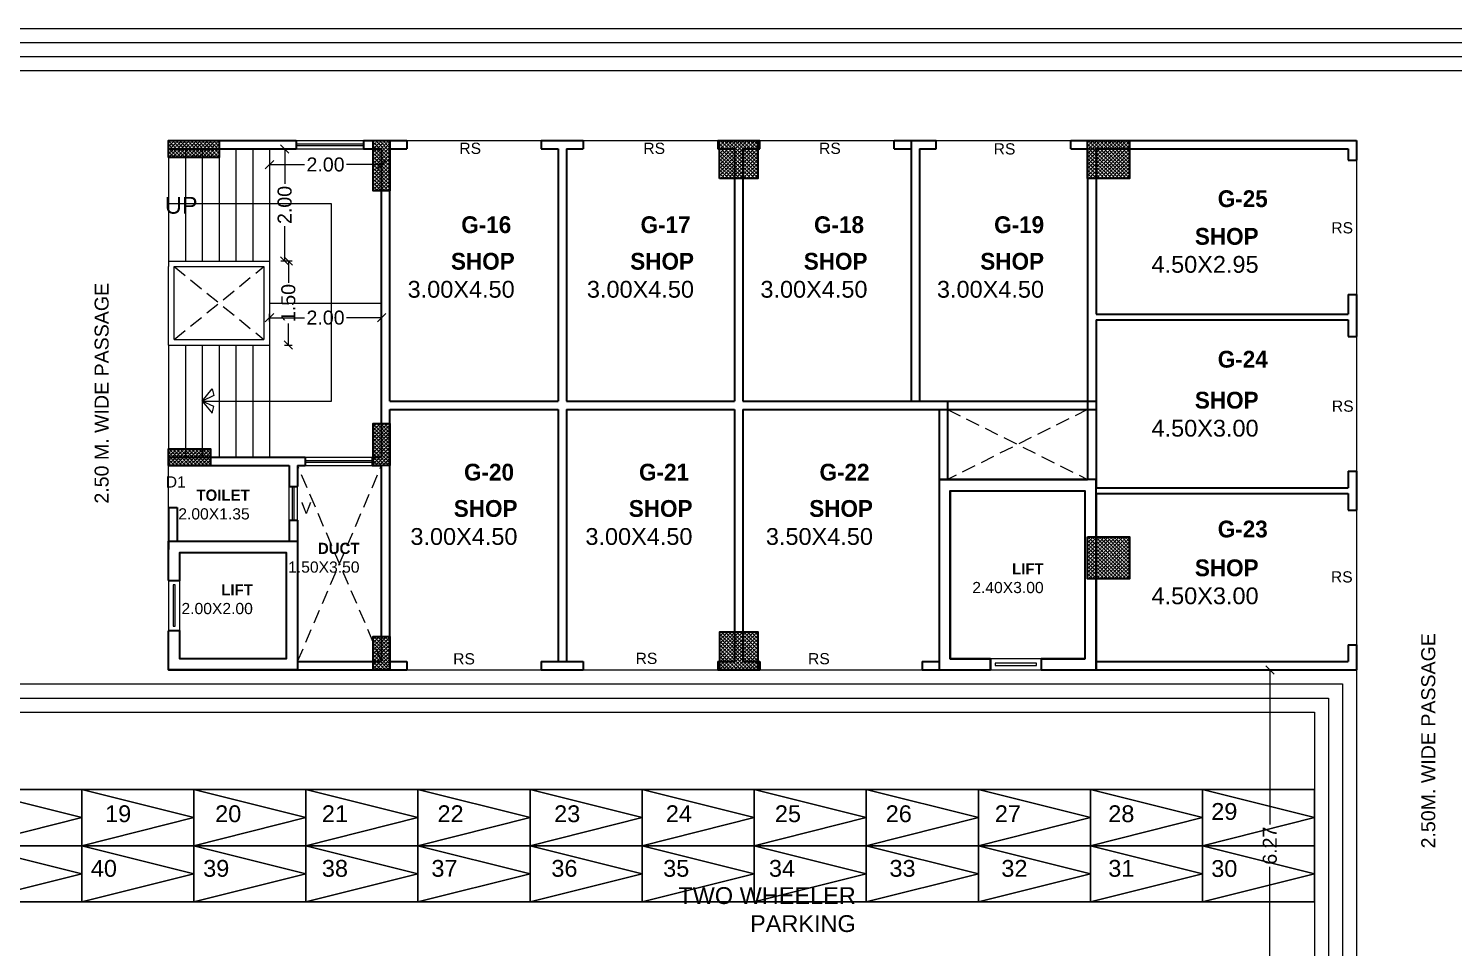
# Model space of a CAD drawing. Header units: feet. Extents: x 1354 to 2117, y 994 to 1430.
# Drawn here: x 1572.51 to 1597.93, y 1365.18 to 1381.59 of the extents above; entities that cross this region are included whole.
import ezdxf

# ---------------------------------------------------------------- set-up
doc = ezdxf.new("R2010")
doc.units = ezdxf.units.FT
doc.linetypes.add('DASHED2', pattern=[0.375, 0.25, -0.125])
doc.linetypes.add('HIDDEN', pattern=[0.375, 0.25, -0.125])
doc.layers.add('AHATCH', color=8, linetype='Continuous')
doc.layers.add('Layer2', color=240, linetype='Continuous')
for name, color, linetype, lineweight in [('bike', 251, 'Continuous', 15), ('COLUMN (DCPL)', 10, 'Continuous', 30), ('COLUMN HATCH (DCPL)', 42, 'Continuous', 5), ('DIAMENTION', 6, 'Continuous', 13), ('Door_TMOS', 252, 'Continuous', 15), ('DUCT (DCPL)', 8, 'HIDDEN', 13), ('stair', 22, 'Continuous', 9), ('tex', 7, 'Continuous', 15), ('wall', 7, 'Continuous', 30), ('WI', 252, 'Continuous', 9), ('WIN', 230, 'Continuous', 9)]:
    doc.layers.add(name, color=color, linetype=linetype, lineweight=lineweight)
doc.styles.add('Arial Narrow', font='arial.ttf')
doc.styles.get("Standard").update_dxf_attribs({"font": 'arial.ttf'})
doc.dimstyles.new('SITE', dxfattribs={"dimtxt": 0.25, "dimasz": 0.15, "dimexe": 0.07, "dimexo": 0.07, "dimgap": 0.05, "dimtad": 0, "dimzin": 0, "dimdsep": 46, "dimtxsty": 'Arial Narrow', "dimblk": 'OBLIQUE', "dimcen": 0.09, "dimclrd": 4, "dimclre": 3, "dimclrt": 6, "dimadec": 0, "dimazin": 0, "dimtfac": 1, "dimtofl": 0, "dimtmove": 2, "dimatfit": 3, "dimfxl": 0, "dimtolj": 1, "dimtzin": 0, "dimlwd": -1, "dimlwe": -1, "dimarcsym": 0})

# ---------------------------------------------------------------- blocks, each defined once
blk = doc.blocks.new('_Oblique')
at = {"layer": 'Layer2', "color": 0, "lineweight": -2}
blk.add_line((-0.5, -0.5), (0.5, 0.5), dxfattribs=at)
blk = doc.blocks.new('*D11')
at = {"layer": 'DEFPOINTS', "color": 0}
for p in [(1595.084, 1370.135), (1594.657, 1363.863), (1595.084, 1363.863)]:
    blk.add_point(p, dxfattribs=at)
at = {"layer": 'DIAMENTION', "color": 3}
for p, q in [((1594.727, 1370.135), (1594.587, 1370.135)), ((1594.727, 1363.863), (1594.587, 1363.863))]:
    blk.add_line(p, q, dxfattribs=at)
at = {"layer": 'DIAMENTION', "color": 4}
for p, q in [((1594.657, 1370.135), (1594.657, 1367.374)), ((1594.657, 1363.863), (1594.657, 1366.623))]:
    blk.add_line(p, q, dxfattribs=at)
at = {"layer": 'DIAMENTION', "color": 4, "xscale": 0.15, "yscale": 0.15, "zscale": 0.15}
for p, rotation in [((1594.657, 1370.135), 90), ((1594.657, 1363.863), 270)]:
    blk.add_blockref('_Oblique', p, dxfattribs=dict(at, rotation=rotation))
at = {"layer": 'DIAMENTION', "color": 6, "insert": (1594.657, 1366.999), "char_height": 0.25, "attachment_point": 5, "rotation": 90, "style": 'Arial Narrow'}
blk.add_mtext('\\A1;6.27', dxfattribs=at)
blk = doc.blocks.new('*D30')
at = {"layer": 'DEFPOINTS', "color": 0}
for p in [(1576.806, 1379.435), (1578.806, 1379.435), (1578.806, 1379.156)]:
    blk.add_point(p, dxfattribs=at)
at = {"layer": 'DIAMENTION', "color": 3}
for p, q in [((1576.806, 1379.226), (1576.806, 1379.086)), ((1578.806, 1379.226), (1578.806, 1379.086))]:
    blk.add_line(p, q, dxfattribs=at)
at = {"layer": 'DIAMENTION', "color": 4}
for p, q in [((1576.806, 1379.156), (1577.429, 1379.156)), ((1578.806, 1379.156), (1578.182, 1379.156))]:
    blk.add_line(p, q, dxfattribs=at)
at = {"layer": 'DIAMENTION', "color": 4, "xscale": 0.15, "yscale": 0.15, "zscale": 0.15, "rotation": 180}
blk.add_blockref('_Oblique', (1576.806, 1379.156), dxfattribs=at)
at = {"layer": 'DIAMENTION', "color": 4, "xscale": 0.15, "yscale": 0.15, "zscale": 0.15}
blk.add_blockref('_Oblique', (1578.806, 1379.156), dxfattribs=at)
at = {"layer": 'DIAMENTION', "color": 6, "insert": (1577.806, 1379.156), "char_height": 0.25, "attachment_point": 5, "style": 'Arial Narrow'}
blk.add_mtext('\\A1;2.00', dxfattribs=at)
blk = doc.blocks.new('*D12')
at = {"layer": 'DEFPOINTS', "color": 0}
for p in [(1576.806, 1379.435), (1577.077, 1379.435), (1576.806, 1377.435)]:
    blk.add_point(p, dxfattribs=at)
at = {"layer": 'DIAMENTION', "color": 3}
for p, q in [((1577.007, 1379.435), (1577.147, 1379.435)), ((1577.007, 1377.435), (1577.147, 1377.435))]:
    blk.add_line(p, q, dxfattribs=at)
at = {"layer": 'DIAMENTION', "color": 4}
for p, q in [((1577.077, 1379.435), (1577.077, 1378.811)), ((1577.077, 1377.435), (1577.077, 1378.058))]:
    blk.add_line(p, q, dxfattribs=at)
at = {"layer": 'DIAMENTION', "color": 4, "xscale": 0.15, "yscale": 0.15, "zscale": 0.15}
for p, rotation in [((1577.077, 1379.435), 90), ((1577.077, 1377.435), 270)]:
    blk.add_blockref('_Oblique', p, dxfattribs=dict(at, rotation=rotation))
at = {"layer": 'DIAMENTION', "color": 6, "insert": (1577.077, 1378.435), "char_height": 0.25, "attachment_point": 5, "rotation": 90, "style": 'Arial Narrow'}
blk.add_mtext('\\A1;2.00', dxfattribs=at)
blk = doc.blocks.new('*D13')
at = {"layer": 'DEFPOINTS', "color": 0}
for p in [(1578.806, 1376.423), (1576.806, 1375.935), (1578.806, 1375.935)]:
    blk.add_point(p, dxfattribs=at)
at = {"layer": 'DIAMENTION', "color": 3}
for p, q in [((1576.806, 1376.353), (1576.806, 1376.493)), ((1578.806, 1376.353), (1578.806, 1376.493))]:
    blk.add_line(p, q, dxfattribs=at)
at = {"layer": 'DIAMENTION', "color": 4}
for p, q in [((1576.806, 1376.423), (1577.429, 1376.423)), ((1578.806, 1376.423), (1578.182, 1376.423))]:
    blk.add_line(p, q, dxfattribs=at)
at = {"layer": 'DIAMENTION', "color": 4, "xscale": 0.15, "yscale": 0.15, "zscale": 0.15, "rotation": 180}
blk.add_blockref('_Oblique', (1576.806, 1376.423), dxfattribs=at)
at = {"layer": 'DIAMENTION', "color": 4, "xscale": 0.15, "yscale": 0.15, "zscale": 0.15}
blk.add_blockref('_Oblique', (1578.806, 1376.423), dxfattribs=at)
at = {"layer": 'DIAMENTION', "color": 6, "insert": (1577.806, 1376.423), "char_height": 0.25, "attachment_point": 5, "style": 'Arial Narrow'}
blk.add_mtext('\\A1;2.00', dxfattribs=at)
blk = doc.blocks.new('*D31')
at = {"layer": 'DEFPOINTS', "color": 0}
for p in [(1576.806, 1377.435), (1577.143, 1377.435), (1576.806, 1375.935)]:
    blk.add_point(p, dxfattribs=at)
at = {"layer": 'DIAMENTION', "color": 3}
for p, q in [((1577.073, 1377.435), (1577.213, 1377.435)), ((1577.073, 1375.935), (1577.213, 1375.935))]:
    blk.add_line(p, q, dxfattribs=at)
at = {"layer": 'DIAMENTION', "color": 4}
for p, q in [((1577.143, 1377.435), (1577.143, 1377.047)), ((1577.143, 1375.935), (1577.143, 1376.322))]:
    blk.add_line(p, q, dxfattribs=at)
at = {"layer": 'DIAMENTION', "color": 4, "xscale": 0.15, "yscale": 0.15, "zscale": 0.15}
for p, rotation in [((1577.143, 1377.435), 90), ((1577.143, 1375.935), 270)]:
    blk.add_blockref('_Oblique', p, dxfattribs=dict(at, rotation=rotation))
at = {"layer": 'DIAMENTION', "color": 6, "insert": (1577.143, 1376.685), "char_height": 0.25, "attachment_point": 5, "rotation": 90, "style": 'Arial Narrow'}
blk.add_mtext('\\A1;1.50', dxfattribs=at)
blk = doc.blocks.new('A$C15D5792A')
at = {"layer": 'AHATCH'}
for points in [[(0.084, -1.528), (1.084, -1.528), (1.084, 0.472), (0.084, 0.472), (0.084, -1.528)], [(0.084, -1.528), (0.584, 0.472), (1.084, -1.528)]]:
    blk.add_lwpolyline(points, dxfattribs=at)

msp = doc.modelspace()

# ---------------------------------------------------------------- hatches: boundary and pattern name
at = {"layer": 'COLUMN HATCH (DCPL)'}
h = msp.add_hatch(dxfattribs=at)
h.set_pattern_fill('SACNCR', color=256, scale=0.5, angle=450, style=0)
h.set_pattern_definition([(135, (7669.32744, 1047.694383), (-0.03314563037, -0.03314563037), []), (135, (7669.32744, 1047.72753), (-0.03314563037, -0.03314563037), [0, -0.046875])])
h.paths.add_polyline_path([(1575.0056, 1379.2847), (1575.0056, 1379.5847), (1575.9056, 1379.5847), (1575.9056, 1379.2847)], flags=0)
h = msp.add_hatch(dxfattribs=at)
h.set_pattern_fill('SACNCR', color=256, scale=0.5, angle=450, style=0)
h.set_pattern_definition([(135, (7668.87744, 1047.394383), (-0.03314563037, -0.03314563037), []), (135, (7668.87744, 1047.42753), (-0.03314563037, -0.03314563037), [0, -0.046875])])
h.paths.add_polyline_path([(1578.9556, 1378.6847), (1578.6556, 1378.6847), (1578.6556, 1379.5847), (1578.9556, 1379.5847)], flags=0)
h = msp.add_hatch(dxfattribs=at)
h.set_pattern_fill('SACNCR', color=256, scale=0.5, angle=450, style=0)
h.set_pattern_definition([(135, (7668.95174, 1047.504383), (-0.03314563037, -0.03314563037), []), (135, (7668.95174, 1047.53753), (-0.03314563037, -0.03314563037), [0, -0.046875])])
h.paths.add_polyline_path([(1584.8385, 1378.9047), (1584.8385, 1379.5847), (1585.5185, 1379.5847), (1585.5185, 1378.9047)], flags=0)
h = msp.add_hatch(dxfattribs=at)
h.set_pattern_fill('SACNCR', color=256, scale=0.5, angle=450, style=0)
h.set_pattern_definition([(135, (7675.58755, 1047.50481), (-0.03314563037, -0.03314563037), []), (135, (7675.58755, 1047.537956), (-0.03314563037, -0.03314563037), [0, -0.046875])])
h.paths.add_polyline_path([(1591.4043, 1378.9051), (1591.4043, 1379.5851), (1592.1543, 1379.5851), (1592.1543, 1378.9051)])
h = msp.add_hatch(dxfattribs=at)
h.set_pattern_fill('SACNCR', color=256, scale=0.5, angle=450, style=0)
h.set_pattern_definition([(135, (7668.87744, 1048.069383), (-0.03314563037, -0.03314563037), []), (135, (7668.87744, 1048.10253), (-0.03314563037, -0.03314563037), [0, -0.046875])])
h.paths.add_polyline_path([(1578.9556, 1373.7847), (1578.6556, 1373.7847), (1578.6556, 1374.5347), (1578.9556, 1374.5347)], flags=0)
h = msp.add_hatch(dxfattribs=at)
h.set_pattern_fill('SACNCR', color=256, scale=0.5, angle=450, style=0)
h.set_pattern_definition([(135, (7669.25244, 1047.844383), (-0.03314563037, -0.03314563037), []), (135, (7669.25244, 1047.87753), (-0.03314563037, -0.03314563037), [0, -0.046875])])
h.paths.add_polyline_path([(1575.0056, 1373.7847), (1575.0056, 1374.0847), (1575.7556, 1374.0847), (1575.7556, 1373.7847)], flags=0)
h = msp.add_hatch(dxfattribs=at)
h.set_pattern_fill('SACNCR', color=256, scale=0.5, angle=450, style=0)
h.set_pattern_definition([(135, (7675.587443, 1040.36123), (-0.03314563037, -0.03314563037), []), (135, (7675.587443, 1040.394375), (-0.03314563037, -0.03314563037), [0, -0.046875])])
h.paths.add_polyline_path([(1591.4042, 1371.7616), (1591.4042, 1372.5116), (1592.1542, 1372.5116), (1592.1542, 1371.7616)])
h = msp.add_hatch(dxfattribs=at)
h.set_pattern_fill('SACNCR', color=256, scale=0.5, angle=450, style=0)
h.set_pattern_definition([(135, (7668.953145, 1048.034383), (-0.03314563037, -0.03314563037), []), (135, (7668.953145, 1048.06753), (-0.03314563037, -0.03314563037), [0, -0.046875])])
h.paths.add_polyline_path([(1584.8399, 1370.1347), (1584.8399, 1370.8147), (1585.5199, 1370.8147), (1585.5199, 1370.1347)], flags=0)
h = msp.add_hatch(dxfattribs=at)
h.set_pattern_fill('SACNCR', color=256, scale=0.5, angle=450, style=0)
h.set_pattern_definition([(135, (7668.87744, 1047.994383), (-0.03314563037, -0.03314563037), []), (135, (7668.87744, 1048.02753), (-0.03314563037, -0.03314563037), [0, -0.046875])])
h.paths.add_polyline_path([(1578.9556, 1370.1347), (1578.6556, 1370.1347), (1578.6556, 1370.7347), (1578.9556, 1370.7347)], flags=0)

# ---------------------------------------------------------------- linework, layer by layer
at = {"layer": 'COLUMN (DCPL)'}
for points in [[(1575.0056, 1379.2847), (1575.0056, 1379.5847), (1575.9056, 1379.5847), (1575.9056, 1379.2847)], [(1578.9556, 1378.6847), (1578.6556, 1378.6847), (1578.6556, 1379.5847), (1578.9556, 1379.5847)], [(1584.8385, 1378.9047), (1584.8385, 1379.5847), (1585.5185, 1379.5847), (1585.5185, 1378.9047)], [(1578.9556, 1373.7847), (1578.6556, 1373.7847), (1578.6556, 1374.5347), (1578.9556, 1374.5347)], [(1575.0056, 1373.7847), (1575.0056, 1374.0847), (1575.7556, 1374.0847), (1575.7556, 1373.7847)], [(1584.8399, 1370.1347), (1584.8399, 1370.8147), (1585.5199, 1370.8147), (1585.5199, 1370.1347)], [(1578.9556, 1370.1347), (1578.6556, 1370.1347), (1578.6556, 1370.7347), (1578.9556, 1370.7347)]]:
    msp.add_lwpolyline(points, close=True, dxfattribs=at)
at = {"layer": 'COLUMN (DCPL)', "lineweight": 30}
for points in [[(1591.4043, 1379.5851), (1592.1543, 1379.5851), (1592.1543, 1378.9051), (1591.4043, 1378.9051)], [(1591.4042, 1372.5116), (1592.1542, 1372.5116), (1592.1542, 1371.7616), (1591.4042, 1371.7616)]]:
    msp.add_lwpolyline(points, close=True, dxfattribs=at)
at = {"layer": 'COLUMN (DCPL)'}
for points in [[(1589.6742, 1370.3347), (1588.9542, 1370.3347), (1588.9542, 1373.3347), (1591.3542, 1373.3353), (1591.3542, 1370.3347), (1590.5742, 1370.3347), (1590.5742, 1370.1347), (1591.5542, 1370.1347), (1591.5542, 1373.5347), (1588.7542, 1373.5347), (1588.7542, 1370.1347), (1589.6742, 1370.1347), (1589.6742, 1370.3347)], [(1575.0056, 1371.7347), (1575.0056, 1372.4347), (1577.3056, 1372.4347), (1577.3056, 1370.1347), (1575.0056, 1370.1347), (1575.0056, 1370.8347)], [(1575.0056, 1371.7347), (1575.2056, 1371.7347), (1575.2056, 1372.2347), (1577.1056, 1372.2347), (1577.1056, 1370.3347), (1575.2056, 1370.3347), (1575.2056, 1370.8347), (1575.0056, 1370.8347)]]:
    msp.add_lwpolyline(points, dxfattribs=at)
at = {"layer": 'DIAMENTION'}
msp.add_line((1591.4042, 1379.4347), (1591.5542, 1379.4347), dxfattribs=at)
at = {"layer": 'DIAMENTION', "linetype": 'DASHED2'}
for p, q in [((1575.1056, 1377.3347), (1576.7056, 1376.0347)), ((1575.1056, 1376.0347), (1576.7056, 1377.3347))]:
    msp.add_line(p, q, dxfattribs=at)
at = {"layer": 'Door_TMOS'}
for points in [[(1575.0056, 1370.8347), (1575.2056, 1370.8347), (1575.2056, 1371.7347), (1575.0056, 1371.7347)], [(1575.0856, 1370.9147), (1575.1256, 1370.9147), (1575.1256, 1371.6547), (1575.0856, 1371.6547)], [(1590.5742, 1370.1347), (1590.5742, 1370.3347), (1589.6742, 1370.3347), (1589.6742, 1370.1347)], [(1590.4942, 1370.2147), (1590.4942, 1370.2547), (1589.7542, 1370.2547), (1589.7542, 1370.2147)]]:
    msp.add_lwpolyline(points, close=True, dxfattribs=at)
at = {"layer": 'DUCT (DCPL)'}
for p, q in [((1588.9042, 1374.7847), (1591.4042, 1373.5347)), ((1591.4042, 1374.7847), (1588.9042, 1373.5347))]:
    msp.add_line(p, q, dxfattribs=at)
at = {"layer": 'stair'}
for p, q in [((1575.0056, 1379.4347), (1575.0056, 1377.3347)), ((1575.3056, 1379.4347), (1575.3056, 1377.4347)), ((1575.6056, 1379.4347), (1575.6056, 1377.4347)), ((1575.9056, 1379.4347), (1575.9056, 1377.4347)), ((1576.2056, 1379.4347), (1576.2056, 1377.4347)), ((1576.5056, 1379.4347), (1576.5056, 1377.4347)), ((1576.8056, 1379.4347), (1576.8056, 1377.4347)), ((1575.0056, 1377.4347), (1576.8056, 1377.4347)), ((1576.8056, 1377.4347), (1576.8056, 1375.9347)), ((1575.0056, 1375.9347), (1575.0056, 1377.3347)), ((1575.1056, 1377.3347), (1576.7056, 1377.3347)), ((1575.1056, 1376.0347), (1575.1056, 1377.3347)), ((1576.7056, 1377.3347), (1576.7056, 1376.0347)), ((1576.8056, 1376.6847), (1578.8056, 1376.6847)), ((1575.0056, 1375.9347), (1576.8056, 1375.9347)), ((1575.0056, 1375.9347), (1575.0056, 1373.9347)), ((1575.1056, 1376.0347), (1576.7056, 1376.0347)), ((1575.3056, 1375.9347), (1575.3056, 1373.9347)), ((1575.6056, 1375.9347), (1575.6056, 1373.9347)), ((1575.9056, 1375.9347), (1575.9056, 1373.9347)), ((1576.2056, 1375.9347), (1576.2056, 1373.9347)), ((1576.5056, 1375.9347), (1576.5056, 1373.9347)), ((1576.8056, 1375.9347), (1576.8056, 1373.9347))]:
    msp.add_line(p, q, dxfattribs=at)
for points in [[(1575.6056, 1374.9347), (1577.9142, 1374.9347), (1577.9142, 1378.4555), (1575.0056, 1378.4555)], [(1575.6056, 1374.9347), (1575.7844, 1375.1519), (1575.8106, 1375.0343), (1575.6056, 1374.9347)], [(1575.6056, 1374.9347), (1575.7844, 1374.7175), (1575.8106, 1374.8351), (1575.6056, 1374.9347)]]:
    msp.add_lwpolyline(points, dxfattribs=at)
at = {"layer": 'wall'}
for p, q in [((1575.0056, 1379.5847), (1577.2836, 1379.5847)), ((1575.0056, 1379.4347), (1575.0056, 1379.5847)), ((1575.0056, 1379.4347), (1577.2836, 1379.4347)), ((1577.2836, 1379.5847), (1577.2836, 1379.4347)), ((1578.4836, 1379.5847), (1579.2549, 1379.5847)), ((1578.4836, 1379.5847), (1578.4836, 1379.4347)), ((1578.4836, 1379.4347), (1578.8056, 1379.4347)), ((1578.8056, 1373.9347), (1578.8056, 1379.4347)), ((1578.9556, 1379.4347), (1579.2549, 1379.4347)), ((1578.9556, 1374.9347), (1578.9556, 1379.4347)), ((1579.2549, 1379.5847), (1579.2549, 1379.4347)), ((1581.6549, 1379.5847), (1582.4049, 1379.5847)), ((1581.6549, 1379.5847), (1581.6549, 1379.4347)), ((1581.6549, 1379.4347), (1581.9542, 1379.4347)), ((1581.9542, 1379.4347), (1581.9542, 1374.9347)), ((1582.1042, 1379.4347), (1582.4049, 1379.4347)), ((1582.1042, 1379.4347), (1582.1042, 1374.9347)), ((1582.4049, 1379.5847), (1582.4049, 1379.4347)), ((1584.8049, 1379.5847), (1585.5535, 1379.5847)), ((1584.8049, 1379.5847), (1584.8049, 1379.4347)), ((1584.8049, 1379.4347), (1585.1042, 1379.4347)), ((1585.1042, 1379.4347), (1585.1042, 1374.9347)), ((1585.2542, 1379.4347), (1585.5535, 1379.4347)), ((1585.2542, 1379.4347), (1585.2542, 1374.9347)), ((1585.5535, 1379.4347), (1585.5535, 1379.5847)), ((1587.9535, 1379.5847), (1588.7035, 1379.5847)), ((1587.9535, 1379.4347), (1587.9535, 1379.5847)), ((1587.9535, 1379.4347), (1588.2542, 1379.4347)), ((1588.2542, 1379.5847), (1588.2542, 1374.9347)), ((1588.4042, 1379.4347), (1588.7035, 1379.4347)), ((1588.4042, 1379.4347), (1588.4042, 1374.9347)), ((1588.7035, 1379.4347), (1588.7035, 1379.5847)), ((1591.1035, 1379.5847), (1596.2042, 1379.5847)), ((1591.1035, 1379.4347), (1591.1035, 1379.5847)), ((1591.1035, 1379.4347), (1591.4042, 1379.4347)), ((1591.4042, 1379.4347), (1591.4042, 1373.5347)), ((1591.5542, 1379.4347), (1596.0542, 1379.4347)), ((1591.5542, 1379.4347), (1591.5542, 1376.4847)), ((1596.0542, 1379.4347), (1596.0542, 1379.2347)), ((1596.2042, 1379.5847), (1596.2042, 1379.2347)), ((1596.0542, 1379.2347), (1596.2042, 1379.2347)), ((1596.0542, 1376.8347), (1596.0542, 1376.4847)), ((1596.0542, 1376.8347), (1596.2042, 1376.8347)), ((1596.2042, 1376.8347), (1596.2042, 1376.0847)), ((1591.5542, 1376.4847), (1596.0542, 1376.4847)), ((1591.5542, 1376.3847), (1591.5542, 1373.3847)), ((1591.5542, 1376.3847), (1596.0542, 1376.3847)), ((1596.0542, 1376.3847), (1596.0542, 1376.0847)), ((1596.0542, 1376.0847), (1596.2042, 1376.0847)), ((1578.8042, 1374.9347), (1578.8056, 1374.9347)), ((1578.9556, 1374.9347), (1581.9542, 1374.9347)), ((1582.1042, 1374.9347), (1585.1042, 1374.9347)), ((1585.2542, 1374.9347), (1588.2542, 1374.9347)), ((1588.2542, 1374.9347), (1591.5542, 1374.9347)), ((1588.9042, 1374.9347), (1588.9042, 1373.5347)), ((1578.8042, 1374.7847), (1578.8056, 1374.7847)), ((1578.9556, 1374.7847), (1581.9542, 1374.7847)), ((1578.9556, 1370.2847), (1578.9556, 1374.7847)), ((1581.9542, 1374.7847), (1581.9542, 1370.2847)), ((1582.1042, 1374.7847), (1585.1042, 1374.7847)), ((1582.1042, 1374.7847), (1582.1042, 1370.2847)), ((1585.1042, 1374.7847), (1585.1042, 1370.2847)), ((1585.2542, 1374.7847), (1591.5542, 1374.7847)), ((1585.2542, 1374.7847), (1585.2542, 1370.2847)), ((1588.7542, 1374.7847), (1588.7542, 1370.1347)), ((1575.0056, 1373.9347), (1577.4408, 1373.9347)), ((1575.0056, 1373.9347), (1575.0056, 1373.7847)), ((1577.4408, 1373.9347), (1577.4408, 1373.7847)), ((1578.6408, 1373.9347), (1578.8056, 1373.9347)), ((1578.6408, 1373.9347), (1578.6408, 1373.7847)), ((1575.0056, 1373.7847), (1577.1556, 1373.7847)), ((1577.1556, 1373.7847), (1577.1556, 1373.4097)), ((1577.3056, 1373.7847), (1577.4408, 1373.7847)), ((1577.3056, 1373.7847), (1577.3056, 1373.4097)), ((1578.6408, 1373.7847), (1578.8056, 1373.7847)), ((1578.8056, 1370.2847), (1578.8056, 1373.7847)), ((1596.0542, 1373.6847), (1596.0542, 1373.3847)), ((1596.0542, 1373.6847), (1596.2042, 1373.6847)), ((1596.2042, 1373.6847), (1596.2042, 1372.9847)), ((1577.1556, 1373.4097), (1577.3056, 1373.4097)), ((1588.7542, 1373.5347), (1591.4042, 1373.5347)), ((1588.9542, 1373.3347), (1591.3542, 1373.3347)), ((1588.9542, 1373.3347), (1588.9542, 1370.3347)), ((1591.3542, 1373.3353), (1591.3542, 1370.3347)), ((1591.5542, 1373.3847), (1596.0542, 1373.3847)), ((1591.5542, 1373.2853), (1591.5542, 1370.1347)), ((1591.5542, 1373.2847), (1596.0542, 1373.2847)), ((1591.5542, 1373.2847), (1591.5542, 1370.1347)), ((1596.0542, 1373.2847), (1596.0542, 1372.9847)), ((1575.0056, 1373.0347), (1575.1556, 1373.0347)), ((1575.0056, 1373.0347), (1575.0056, 1372.2847)), ((1575.1556, 1373.0347), (1575.1556, 1372.4347)), ((1596.0542, 1372.9847), (1596.2042, 1372.9847)), ((1577.1556, 1372.8097), (1577.1556, 1372.4347)), ((1577.1556, 1372.8097), (1577.3056, 1372.8097)), ((1577.3056, 1372.8097), (1577.3056, 1370.2847)), ((1575.0056, 1372.4347), (1577.3056, 1372.4347)), ((1575.1556, 1372.4347), (1577.1556, 1372.4347)), ((1577.3056, 1372.4347), (1577.3056, 1370.1347)), ((1596.0542, 1370.5847), (1596.0542, 1370.2847)), ((1596.0542, 1370.5847), (1596.2042, 1370.5847)), ((1596.2042, 1370.5847), (1596.2042, 1370.1347)), ((1577.3056, 1370.2847), (1578.8056, 1370.2847)), ((1578.9556, 1370.2847), (1579.2549, 1370.2847)), ((1579.2549, 1370.2847), (1579.2549, 1370.1347)), ((1581.6549, 1370.2847), (1582.4049, 1370.2847)), ((1581.6549, 1370.2847), (1581.6549, 1370.1347)), ((1582.4049, 1370.2847), (1582.4049, 1370.1347)), ((1584.8049, 1370.2847), (1585.1042, 1370.2847)), ((1584.8049, 1370.2847), (1584.8049, 1370.1347)), ((1585.2542, 1370.2847), (1585.5549, 1370.2847)), ((1585.5549, 1370.2847), (1585.5549, 1370.1347)), ((1588.4549, 1370.2847), (1588.7542, 1370.2847)), ((1588.4549, 1370.2847), (1588.4549, 1370.1347)), ((1588.9542, 1370.3347), (1589.6742, 1370.3347)), ((1589.6742, 1370.3347), (1589.6742, 1370.1347)), ((1590.5742, 1370.3347), (1591.3542, 1370.3347)), ((1590.5742, 1370.3347), (1590.5742, 1370.1347)), ((1591.5542, 1370.2847), (1596.0542, 1370.2847)), ((1575.0056, 1370.1347), (1577.3056, 1370.1347)), ((1577.1556, 1370.1347), (1578.8056, 1370.1347)), ((1578.8056, 1370.1347), (1579.2549, 1370.1347)), ((1581.6549, 1370.1347), (1582.4049, 1370.1347)), ((1584.8049, 1370.1347), (1585.5549, 1370.1347)), ((1588.4549, 1370.1347), (1589.6742, 1370.1347)), ((1590.5742, 1370.1347), (1591.5542, 1370.1347)), ((1591.1049, 1370.1347), (1596.2042, 1370.1347))]:
    msp.add_line(p, q, dxfattribs=at)
at = {"layer": 'wall', "color": 6}
msp.add_line((1575.0056, 1373.9347), (1575.0056, 1373.7847), dxfattribs=at)
at = {"layer": 'WI'}
for p, q in [((1555.1056, 1381.5851), (1598.7042, 1381.5851)), ((1555.1056, 1381.3351), (1598.7042, 1381.3351)), ((1555.1056, 1381.0851), (1598.7042, 1381.0851)), ((1555.1056, 1380.8351), (1598.7042, 1380.8351)), ((1596.2042, 1370.1347), (1596.2042, 1363.863))]:
    msp.add_line(p, q, dxfattribs=at)
at = {"layer": 'WI', "linetype": 'DASHED2'}
for p, q in [((1578.8056, 1370.2847), (1577.3056, 1373.7847)), ((1577.3056, 1370.2847), (1578.8056, 1373.7847))]:
    msp.add_line(p, q, dxfattribs=at)
at = {"layer": 'WI'}
for points in [[(1536.9556, 1377.1304), (1536.9556, 1369.3847), (1595.4542, 1369.3847), (1595.4542, 1364.613), (1536.9556, 1364.613), (1536.9556, 1353.663)], [(1537.2056, 1377.1304), (1537.2056, 1369.6347), (1595.7042, 1369.6347), (1595.7042, 1364.363), (1537.2056, 1364.363), (1537.2056, 1353.913)], [(1537.4556, 1377.1304), (1537.4556, 1369.8847), (1595.9542, 1369.8847), (1595.9542, 1364.113), (1537.4556, 1364.113), (1537.4556, 1354.163)]]:
    msp.add_lwpolyline(points, dxfattribs=at)
at = {"layer": 'WIN'}
for p, q in [((1577.2836, 1379.5847), (1578.4836, 1379.5847)), ((1577.2836, 1379.5247), (1578.4836, 1379.5247)), ((1577.2836, 1379.4947), (1578.4836, 1379.4947)), ((1577.2836, 1379.4347), (1578.4836, 1379.4347)), ((1579.2549, 1379.5847), (1581.6549, 1379.5847)), ((1582.4049, 1379.5847), (1584.8049, 1379.5847)), ((1585.5535, 1379.5847), (1587.9535, 1379.5847)), ((1588.7035, 1379.5847), (1591.1035, 1379.5847)), ((1596.2042, 1379.2347), (1596.2042, 1376.8347)), ((1596.2042, 1376.0847), (1596.2042, 1373.6847)), ((1577.4408, 1373.9347), (1578.6408, 1373.9347)), ((1577.4408, 1373.8747), (1578.6408, 1373.8747)), ((1577.4408, 1373.8447), (1578.6408, 1373.8447)), ((1575.0056, 1373.0347), (1575.0056, 1373.7847)), ((1577.4408, 1373.7847), (1578.6408, 1373.7847)), ((1577.1556, 1372.8097), (1577.1556, 1373.4097)), ((1577.2156, 1372.8097), (1577.2156, 1373.4097)), ((1577.2456, 1372.8097), (1577.2456, 1373.4097)), ((1577.3056, 1372.8097), (1577.3056, 1373.4097)), ((1596.2042, 1372.9847), (1596.2042, 1370.5847)), ((1579.2549, 1370.1347), (1581.6549, 1370.1347)), ((1582.4049, 1370.1347), (1584.8049, 1370.1347)), ((1585.5549, 1370.1347), (1588.4549, 1370.1347))]:
    msp.add_line(p, q, dxfattribs=at)

# ---------------------------------------------------------------- block references
at = {"layer": 'bike', "xscale": -1, "rotation": 270}
for p in [(1572.9823, 1366.9149), (1574.9823, 1366.9149), (1576.9823, 1366.9149), (1578.9823, 1366.9149), (1580.9823, 1366.9149), (1582.9823, 1366.9149), (1584.9823, 1366.9149), (1586.9823, 1366.9149), (1588.9823, 1366.9149), (1590.9823, 1366.9149), (1592.9823, 1366.9149), (1594.9823, 1366.9149), (1572.9823, 1365.9149), (1574.9823, 1365.9149), (1576.9823, 1365.9149), (1578.9823, 1365.9149), (1580.9823, 1365.9149), (1582.9823, 1365.9149), (1584.9823, 1365.9149), (1586.9823, 1365.9149), (1588.9823, 1365.9149), (1590.9823, 1365.9149), (1592.9823, 1365.9149), (1594.9823, 1365.9149)]:
    msp.add_blockref('A$C15D5792A', p, dxfattribs=at)

# ---------------------------------------------------------------- texts
at = {"layer": 'tex'}
for s, p in [('19', (1573.8725, 1367.4191)), ('20', (1575.8358, 1367.4191)), ('21', (1577.7405, 1367.4191)), ('22', (1579.804, 1367.4191)), ('23', (1581.8851, 1367.4191)), ('24', (1583.8783, 1367.4191)), ('25', (1585.8241, 1367.4191)), ('26', (1587.801, 1367.4191)), ('27', (1589.7486, 1367.4191)), ('28', (1591.7727, 1367.4191)), ('40', (1573.6178, 1366.4441)), ('39', (1575.6226, 1366.4441)), ('38', (1577.7405, 1366.4441)), ('37', (1579.695, 1366.4441)), ('36', (1581.835, 1366.4441)), ('35', (1583.8303, 1366.4441)), ('34', (1585.7177, 1366.4441)), ('33', (1587.8683, 1366.4441)), ('32', (1589.8648, 1366.4441)), ('31', (1591.7734, 1366.4441))]:
    msp.add_text(s, height=0.3, dxfattribs=at).set_placement(p)
at = {"layer": 'tex', "attachment_point": 9}
for s, insert, char_height, width in [('RS', (1580.5811, 1379.3435), 0.2, 0.27083), ('RS', (1583.8645, 1379.3435), 0.2, 0.27083), ('RS', (1587.0006, 1379.3435), 0.2, 0.27083), ('RS', (1590.1157, 1379.3335), 0.2, 0.27083), ('{\\fCentury Gothic|b1|i0|c0|p34;G-25}', (1594.6181, 1378.3931), 0.3, 1.363256), ('UP', (1575.5226, 1378.2751), 0.3, 1.603754), ('{\\fCentury Gothic|b1|i0|c0|p34;G-16}', (1581.1194, 1377.9289), 0.3, 1.363256), ('{\\fCentury Gothic|b1|i0|c0|p34;G-17}', (1584.3186, 1377.9289), 0.3, 1.363256), ('{\\fCentury Gothic|b1|i0|c0|p34;G-18}', (1587.4145, 1377.9289), 0.3, 1.363256), ('{\\fCentury Gothic|b1|i0|c0|p34;G-19}', (1590.6281, 1377.9289), 0.3, 1.363256), ('{\\fCentury Gothic|b1|i0|c0|p34;\\W5.74037; }{\\fCentury Gothic|b1|i0|c0|p34;SHOP}\\P{\\fArial|b0|i0|c0|p34;\\W2.21109; }4.50X2.95', (1594.4552, 1377.2204), 0.3, 1.363256), ('RS', (1596.1405, 1377.9248), 0.2, 0.27083), ('{\\fCentury Gothic|b1|i0|c0|p34;\\W5.60728; }{\\fCentury Gothic|b1|i0|c0|p34;SHOP}\\P{\\fArial|b0|i0|c0|p34;\\W2.03886; }3.00X4.50', (1581.1811, 1376.7756), 0.3, 1.363256), ('{\\fCentury Gothic|b1|i0|c0|p34;\\W5.60728; }{\\fCentury Gothic|b1|i0|c0|p34;SHOP}\\P{\\fArial|b0|i0|c0|p34;\\W2.03886; }3.00X4.50', (1584.3803, 1376.7756), 0.3, 1.363256), ('{\\fCentury Gothic|b1|i0|c0|p34;\\W5.60728; }{\\fCentury Gothic|b1|i0|c0|p34;SHOP}\\P{\\fArial|b0|i0|c0|p34;\\W2.03886; }3.00X4.50', (1587.4763, 1376.7756), 0.3, 1.363256), ('{\\fCentury Gothic|b1|i0|c0|p34;\\W5.60728; }{\\fCentury Gothic|b1|i0|c0|p34;SHOP}\\P{\\fArial|b0|i0|c0|p34;\\W2.03886; }3.00X4.50', (1590.6263, 1376.7756), 0.3, 1.363256), ('{\\fCentury Gothic|b1|i0|c0|p34;G-24}', (1594.6181, 1375.5275), 0.3, 1.363256), ('{\\fCentury Gothic|b1|i0|c0|p34;\\W5.71235; }{\\fCentury Gothic|b1|i0|c0|p34;SHOP}\\P{\\fArial|b0|i0|c0|p34;\\W2.19703; }4.50X3.00', (1594.4552, 1374.2963), 0.3, 1.363256), ('RS', (1596.1508, 1374.7418), 0.2, 0.27083), ('D1', (1575.312, 1373.3917), 0.2, 0.27083), ('{\\fCentury Gothic|b1|i0|c0|p34;G-20}', (1581.1692, 1373.5118), 0.3, 1.363256), ('{\\fCentury Gothic|b1|i0|c0|p34;G-21}', (1584.2919, 1373.5118), 0.3, 1.363256), ('{\\fCentury Gothic|b1|i0|c0|p34;G-22}', (1587.512, 1373.5118), 0.3, 1.363256), ('{\\fCentury Gothic|b1|i0|c0|p34;\\W6.07672; }{\\fCentury Gothic|b1|i0|c0|p34;TOILET}\\P{\\fArial|b0|i0|c0|p34;\\W3.14757; }2.00X1.35', (1576.4524, 1372.8186), 0.2, 0.749532), ('V', (1577.5551, 1372.9272), 0.2, 0.27083), ('{\\fCentury Gothic|b1|i0|c0|p34;\\W5.60728; }{\\fCentury Gothic|b1|i0|c0|p34;SHOP}\\P{\\fArial|b0|i0|c0|p34;\\W2.03886; }3.00X4.50', (1581.2309, 1372.3635), 0.3, 1.363256), ('{\\fCentury Gothic|b1|i0|c0|p34;\\W5.60728; }{\\fCentury Gothic|b1|i0|c0|p34;SHOP}\\P{\\fArial|b0|i0|c0|p34;\\W2.03886; }3.00X4.50', (1584.3536, 1372.3635), 0.3, 1.363256), ('{\\fCentury Gothic|b1|i0|c0|p34;\\W5.60728; }{\\fCentury Gothic|b1|i0|c0|p34;SHOP}\\P{\\fArial|b0|i0|c0|p34;\\W2.03886; }3.50X4.50', (1587.5737, 1372.3635), 0.3, 1.363256), ('{\\fCentury Gothic|b1|i0|c0|p34;G-23}', (1594.6181, 1372.4961), 0.3, 1.363256), ('{\\fCentury Gothic|b1|i0|c0|p34;\\W6.31388; }{\\fCentury Gothic|b1|i0|c0|p34;DUCT}\\P{\\fArial|b0|i0|c0|p34;\\W2.70381; }1.50X3.50', (1578.4124, 1371.8689), 0.2, 0.749532), ('{\\fCentury Gothic|b1|i0|c0|p34;\\W5.71235; }{\\fCentury Gothic|b1|i0|c0|p34;SHOP}\\P{\\fArial|b0|i0|c0|p34;\\W2.19703; }4.50X3.00', (1594.4552, 1371.3042), 0.3, 1.363256), ('{\\fCentury Gothic|b1|i0|c0|p34;\\W8.24504; }{\\fCentury Gothic|b1|i0|c0|p34;LIFT}\\P{\\fArial|b0|i0|c0|p34;\\W3.13351; }2.40X3.00', (1590.6197, 1371.5037), 0.2, 0.749532), ('RS', (1596.1334, 1371.6938), 0.2, 0.27083), ('{\\fCentury Gothic|b1|i0|c0|p34;\\W8.24504; }{\\fCentury Gothic|b1|i0|c0|p34;LIFT}\\P{\\fArial|b0|i0|c0|p34;\\W3.13351; }2.00X2.00', (1576.5089, 1371.1289), 0.2, 0.749532), ('RS', (1580.4715, 1370.2318), 0.2, 0.27083), ('RS', (1583.7262, 1370.2395), 0.2, 0.27083), ('RS', (1586.8033, 1370.234), 0.2, 0.27083), ('29', (1594.0765, 1367.4553), 0.3, 1.363256), ('30', (1594.0765, 1366.4366), 0.3, 1.363256), ('TWO WHEELER PARKING', (1587.2669, 1365.4536), 0.3, 4.801681)]:
    msp.add_mtext(s, dxfattribs=dict(at, insert=insert, char_height=char_height, width=width))
at = {"layer": 'tex', "char_height": 0.25, "width": 6.165468, "attachment_point": 9, "rotation": 90}
for s, insert in [('2.50 M. WIDE PASSAGE', (1573.9391, 1377.0439)), ('2.50M. WIDE PASSAGE', (1597.6112, 1370.7924))]:
    msp.add_mtext(s, dxfattribs=dict(at, insert=insert))

# ---------------------------------------------------------------- dimensions: what is measured, and where the dimension line sits
at = {"layer": 'DIAMENTION'}
for base, p1, p2, picture, middle in [((1578.8056, 1379.1565), (1576.8056, 1379.4347), (1578.8056, 1379.4347), '*D30', (1577.8056, 1379.1565)), ((1578.8056, 1376.4234), (1576.8056, 1375.9347), (1578.8056, 1375.9347), '*D13', (1577.8056, 1376.4234))]:
    dim = msp.add_linear_dim(base=base, p1=p1, p2=p2, dimstyle='SITE', dxfattribs=at)
    dim.commit()
    dim.dimension.update_dxf_attribs({"geometry": picture, "text_midpoint": middle})
for base, p1, p2, picture, middle in [((1577.0772, 1379.4347), (1576.8056, 1377.4347), (1576.8056, 1379.4347), '*D12', (1577.0772, 1378.4347)), ((1577.1435, 1377.4347), (1576.8056, 1375.9347), (1576.8056, 1377.4347), '*D31', (1577.1435, 1376.6847)), ((1594.6574, 1363.863), (1595.0843, 1370.1347), (1595.0843, 1363.863), '*D11', (1594.6574, 1366.9989))]:
    dim = msp.add_linear_dim(base=base, p1=p1, p2=p2, angle=90, dimstyle='SITE', dxfattribs=at)
    dim.commit()
    dim.dimension.update_dxf_attribs({"geometry": picture, "text_midpoint": middle})

doc.saveas('drawing.dxf')
